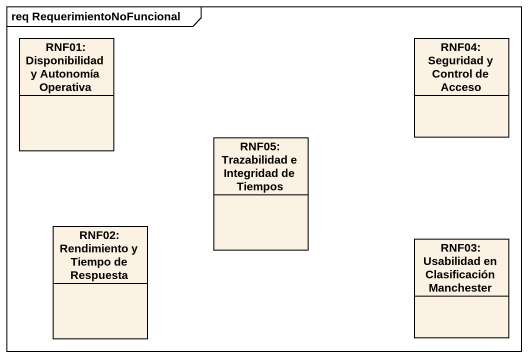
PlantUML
@startuml
mainframe req RequerimientoNoFuncional
hide circle
hide empty members
class "RNF01: Disponibilidad y Autonomía Operativa" as RNF01_Disponibilidad_y
class "RNF04: Seguridad y Control de Acceso" as RNF04_Seguridad_y_Control
class "RNF05: Trazabilidad e Integridad de Tiempos" as RNF05_Trazabilidad_e
class "RNF02: Rendimiento y Tiempo de Respuesta" as RNF02_Rendimiento_y_Tiempo
class "RNF03: Usabilidad en Clasificación Manchester" as RNF03_Usabilidad_en
@enduml
